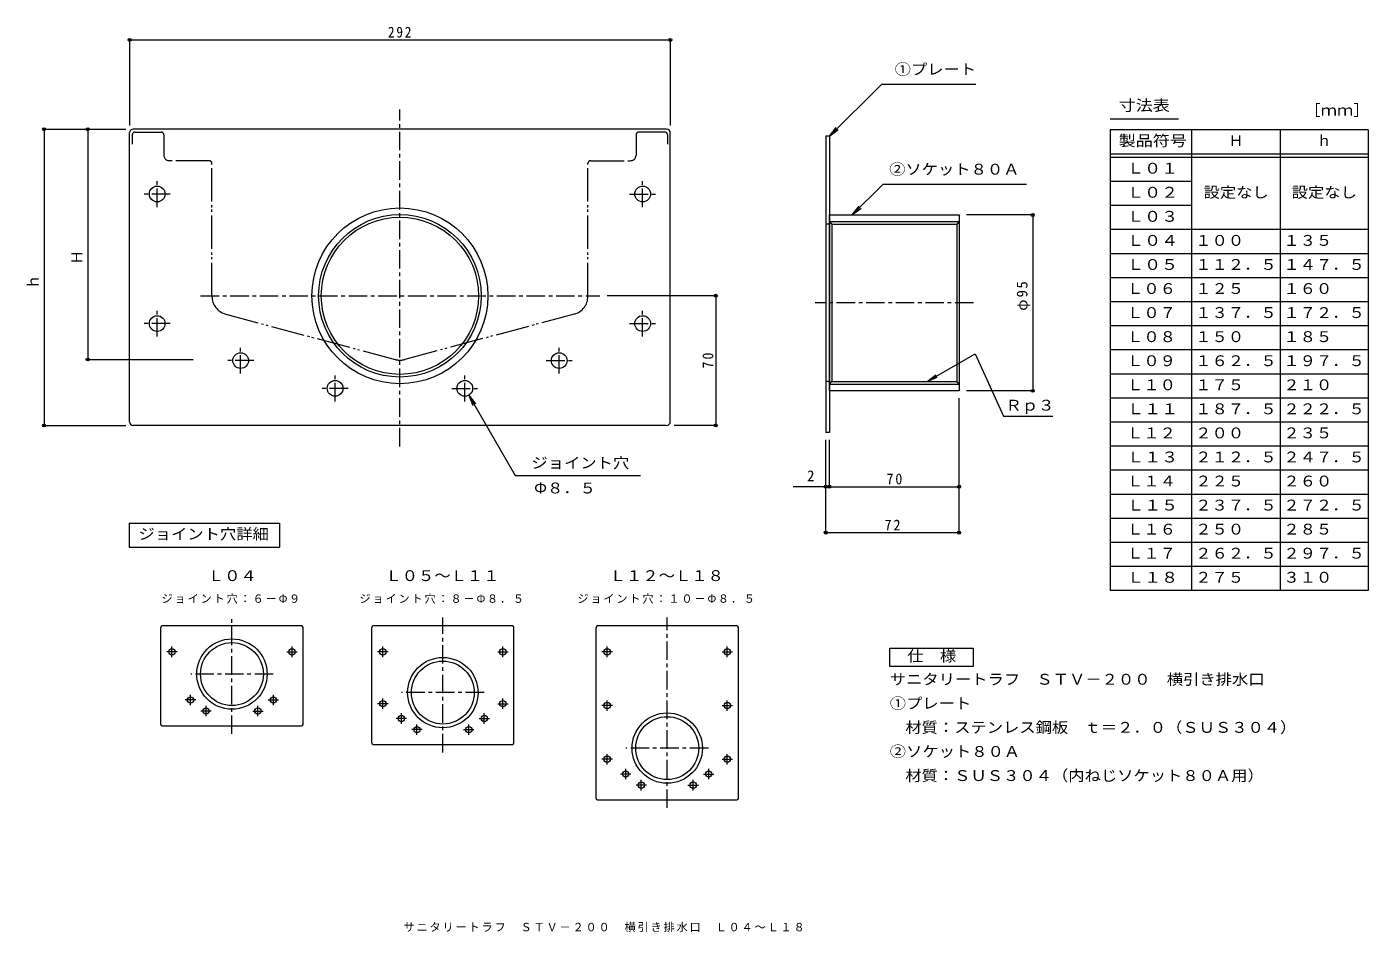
# Model space of a CAD drawing. Units: millimetres, scale not verified, with parts at other scales. Extents: x -355 to 369, y -266 to 224.
import ezdxf
from ezdxf.enums import TextEntityAlignment as Align

# ---------------------------------------------------------------- set-up
doc = ezdxf.new("R2010")
doc.units = ezdxf.units.MM
doc.header["$LTSCALE"] = 2
doc.header["$PDMODE"] = 32
doc.header["$PDSIZE"] = 1.6
doc.linetypes.add('CHAIN1', pattern=[8, 5, -1, 1, -1])
doc.linetypes.add('DOUBLE_CHAIN2', pattern=[12.8, 9, -1, 0.6, -0.6, 0.6, -1])
for name, color, linetype, lineweight in [('0-0_通り芯', 4, 'Continuous', 9), ('0-1_躯体', 4, 'CHAIN1', 9), ('0-3_建具', 4, 'Continuous', 9), ('0-F_092', 7, 'Continuous', 9), ('1-1_1-1ﾚｲﾔ', 4, 'DOUBLE_CHAIN2', 9), ('1-3_1-3ﾚｲﾔ', 4, 'Continuous', 9), ('1-4_1-4ﾚｲﾔ', 7, 'Continuous', 9), ('1-F_Hojo', 7, 'Continuous', 9), ('2-0__2-c_Shi', 7, 'Continuous', 9)]:
    doc.layers.add(name, color=color, linetype=linetype, lineweight=lineweight)
doc.layers.add('2-F_2-Fﾚｲﾔ', color=2, linetype='Continuous')
doc.layers.add('F-F_F-Fﾚｲﾔ', color=7, linetype='Continuous')
doc.styles.add('ＭＳ ゴシック', font='')
doc.styles.get('ＭＳ ゴシック').set_extended_font_data('MS Gothic')

msp = doc.modelspace()

# ---------------------------------------------------------------- linework, layer by layer
at = {"layer": '0-0_通り芯'}
for p, q in [((-282.651, -153.354), (-282.651, -100.954)), ((-206.651, -100.154), (-281.851, -100.154)), ((-205.851, -153.354), (-205.851, -100.954)), ((-168.78, -163.354), (-168.78, -100.954)), ((-92.78, -100.154), (-167.98, -100.154)), ((-91.98, -163.354), (-91.98, -100.954)), ((-47.627, -193.354), (-47.627, -100.954)), ((28.374, -100.154), (-46.827, -100.154)), ((29.174, -193.354), (29.174, -100.954)), ((-281.851, -154.154), (-206.651, -154.154)), ((-167.98, -164.154), (-92.78, -164.154)), ((-46.827, -194.154), (28.374, -194.154))]:
    msp.add_line(p, q, dxfattribs=at)
at = {"layer": '0-0_通り芯', "color": 7, "linetype": 'CHAIN1'}
for p, q in [((-244.251, -158.484), (-244.251, -95.66)), ((-130.38, -168.484), (-130.38, -95.66)), ((-9.226, -198.484), (-9.226, -95.66)), ((-221.986, -126.154), (-266.515, -126.154)), ((-108.116, -136.154), (-152.645, -136.154)), ((13.038, -166.154), (-31.491, -166.154))]:
    msp.add_line(p, q, dxfattribs=at)
at = {"layer": '0-0_通り芯', "linetype": 'CHAIN1'}
for p, q in [((-273.856, -114.155), (-279.485, -114.155)), ((-276.67, -116.969), (-276.67, -111.34)), ((-214.645, -114.155), (-209.016, -114.155)), ((-211.831, -116.969), (-211.831, -111.34)), ((-159.985, -114.155), (-165.615, -114.155)), ((-162.8, -116.969), (-162.8, -111.34)), ((-100.775, -114.155), (-95.146, -114.155)), ((-97.96, -116.969), (-97.96, -111.34)), ((-38.832, -114.155), (-44.461, -114.155)), ((-41.646, -116.969), (-41.646, -111.34)), ((20.379, -114.155), (26.008, -114.155)), ((23.194, -116.969), (23.194, -111.34)), ((-258.251, -148.968), (-258.251, -143.339)), ((-230.251, -148.968), (-230.251, -143.339)), ((-159.985, -142.153), (-165.615, -142.153)), ((-162.8, -144.968), (-162.8, -139.339)), ((-100.775, -142.153), (-95.146, -142.153)), ((-97.96, -144.968), (-97.96, -139.339)), ((-38.832, -143.154), (-44.461, -143.154)), ((-41.646, -145.969), (-41.646, -140.339)), ((20.379, -143.154), (26.008, -143.154)), ((23.194, -145.969), (23.194, -140.339)), ((-255.436, -146.154), (-261.065, -146.154)), ((-233.065, -146.154), (-227.436, -146.154)), ((-141.566, -156.154), (-147.195, -156.154)), ((-144.38, -158.968), (-144.38, -153.339)), ((-119.195, -156.154), (-113.566, -156.154)), ((-116.38, -158.968), (-116.38, -153.339)), ((-38.832, -172.153), (-44.461, -172.153)), ((-41.646, -174.968), (-41.646, -169.339)), ((20.379, -172.153), (26.008, -172.153)), ((23.194, -174.968), (23.194, -169.339)), ((-20.412, -186.154), (-26.041, -186.154)), ((-23.226, -188.968), (-23.226, -183.339)), ((1.959, -186.154), (7.588, -186.154)), ((4.774, -188.968), (4.774, -183.339))]:
    msp.add_line(p, q, dxfattribs=at)
at = {"layer": '0-0_通り芯', "color": 2}
for centre, radius in [((-244.251, -126.154), 19), ((-244.251, -126.154), 16.98), ((-130.38, -136.154), 19), ((-130.38, -136.154), 16.98), ((-9.226, -166.154), 19), ((-9.226, -166.154), 16.98)]:
    msp.add_circle(centre, radius, dxfattribs=at)
at = {"layer": '0-0_通り芯'}
for centre in [(-276.67, -114.155), (-211.831, -114.155), (-162.8, -114.155), (-97.96, -114.155), (-41.646, -114.155), (23.194, -114.155), (-258.251, -146.154), (-230.251, -146.154), (-162.8, -142.153), (-97.96, -142.153), (-41.646, -143.154), (23.194, -143.154), (-144.38, -156.154), (-116.38, -156.154), (-41.646, -172.153), (23.194, -172.153), (-23.226, -186.154), (4.774, -186.154)]:
    msp.add_circle(centre, 1.7, dxfattribs=at)
for centre, start, end in [((-281.851, -100.954), 90, 180), ((-206.651, -100.954), 0, 90), ((-167.98, -100.954), 90, 180), ((-92.78, -100.954), 0, 90), ((-46.827, -100.954), 90, 180), ((28.374, -100.954), 0, 90), ((-281.851, -153.354), 180, 270), ((-206.651, -153.354), 270, 0), ((-167.98, -163.354), 180, 270), ((-92.78, -163.354), 270, 0), ((-46.827, -193.354), 180, 270), ((28.374, -193.354), 270, 0)]:
    msp.add_arc(centre, 0.8, start, end, dxfattribs=at)
at = {"layer": '0-1_躯体'}
for p, q in [((-266.643, -142.968), (-266.643, -137.339)), ((-221.858, -142.968), (-221.858, -137.339)), ((-263.829, -140.154), (-269.458, -140.154)), ((-224.673, -140.154), (-219.043, -140.154)), ((-149.958, -150.154), (-155.588, -150.154)), ((-152.773, -152.968), (-152.773, -147.339)), ((-110.802, -150.154), (-105.173, -150.154)), ((-107.988, -152.968), (-107.988, -147.339)), ((-28.804, -180.154), (-34.434, -180.154)), ((-31.619, -182.968), (-31.619, -177.339)), ((10.352, -180.154), (15.981, -180.154)), ((13.166, -182.968), (13.166, -177.339))]:
    msp.add_line(p, q, dxfattribs=at)
at = {"layer": '0-3_建具'}
for centre in [(-266.643, -140.154), (-221.858, -140.154), (-152.773, -150.154), (-107.988, -150.154), (-31.619, -180.154), (13.166, -180.154)]:
    msp.add_circle(centre, 1.7, dxfattribs=at)
at = {"layer": '0-F_092'}
for p, q in [((-299.806, -44.658), (-218.651, -44.658)), ((-299.806, -44.658), (-299.806, -57.658)), ((-218.651, -44.658), (-218.651, -57.658)), ((-299.806, -57.658), (-218.651, -57.658))]:
    msp.add_line(p, q, dxfattribs=at)
at = {"layer": '1-1_1-1ﾚｲﾔ', "linetype": 'Continuous'}
for p, q in [((-9.552, 168.207), (-297.553, 168.207)), ((-299.553, 10.207), (-299.553, 166.207)), ((-7.552, 10.207), (-7.552, 166.207)), ((76.375, 164.381), (76.375, 4.381)), ((78.375, 164.381), (76.375, 164.381)), ((78.375, 164.381), (78.375, 4.381)), ((78.375, 116.881), (76.375, 116.881)), ((78.375, 31.881), (76.375, 31.881)), ((-9.552, 8.207), (-297.553, 8.207)), ((78.375, 4.381), (76.375, 4.381))]:
    msp.add_line(p, q, dxfattribs=at)
at = {"layer": '1-1_1-1ﾚｲﾔ'}
for p, q in [((-296.553, 166.707), (-282.553, 166.707)), ((-10.553, 166.707), (-24.553, 166.707)), ((-298.052, 165.207), (-298.052, 160.207)), ((-281.053, 165.207), (-281.053, 154.207)), ((-26.052, 165.207), (-26.052, 154.207)), ((-9.052, 165.207), (-9.052, 160.207)), ((-256.552, 151.207), (-278.052, 151.207)), ((-255.053, 77.972), (-255.053, 149.707)), ((-52.052, 77.972), (-52.052, 149.707)), ((-50.552, 151.207), (-29.052, 151.207)), ((-247.641, 68.312), (-156.141, 43.795)), ((-59.464, 68.312), (-150.964, 43.795))]:
    msp.add_line(p, q, dxfattribs=at)
at = {"layer": '1-1_1-1ﾚｲﾔ', "linetype": 'CHAIN1'}
for p, q in [((-284.602, 126.167), (-284.602, 140.241)), ((-22.503, 126.167), (-22.503, 140.241)), ((-277.565, 133.204), (-291.638, 133.204)), ((-29.539, 133.204), (-15.466, 133.204)), ((-284.602, 56.171), (-284.602, 70.244)), ((-22.503, 56.171), (-22.503, 70.244)), ((-277.565, 63.208), (-291.638, 63.208)), ((-29.539, 63.208), (-15.466, 63.208)), ((-239.553, 36.17), (-239.553, 50.243)), ((-67.552, 36.17), (-67.552, 50.243)), ((-232.516, 43.207), (-246.589, 43.207)), ((-74.588, 43.207), (-60.515, 43.207)), ((-188.552, 21.171), (-188.552, 35.244)), ((-118.552, 21.171), (-118.552, 35.244)), ((-181.516, 28.207), (-195.589, 28.207)), ((-125.589, 28.207), (-111.516, 28.207))]:
    msp.add_line(p, q, dxfattribs=at)
at = {"layer": '1-1_1-1ﾚｲﾔ', "linetype": 'Continuous'}
for centre in [(-284.602, 133.204), (-22.503, 133.204), (-284.602, 63.208), (-22.503, 63.208), (-239.553, 43.207), (-67.552, 43.207), (-188.552, 28.207), (-118.552, 28.207)]:
    msp.add_circle(centre, 4.25, dxfattribs=at)
for centre, start, end in [((-297.553, 166.207), 90, 180), ((-9.552, 166.207), 0, 90), ((-297.553, 10.207), 180, 270), ((-9.552, 10.207), 270, 0)]:
    msp.add_arc(centre, 2, start, end, dxfattribs=at)
at = {"layer": '1-1_1-1ﾚｲﾔ'}
for centre, radius, start, end in [((-296.553, 165.207), 1.5, 90, 180), ((-282.553, 165.207), 1.5, 0, 90), ((-24.553, 165.207), 1.5, 90, 180), ((-10.553, 165.207), 1.5, 0, 90), ((-278.052, 154.207), 3, 180, 270), ((-29.052, 154.207), 3, 270, 0), ((-256.552, 149.707), 1.5, 0, 90), ((-50.552, 149.707), 1.5, 90, 180), ((-245.053, 77.972), 10, 180, 254.99983), ((-62.052, 77.972), 10, 285.00009, 0), ((-153.553, 53.454), 10, 254.9998, 285.0002)]:
    msp.add_arc(centre, radius, start, end, dxfattribs=at)
at = {"layer": '1-3_1-3ﾚｲﾔ', "color": 7}
for p, q in [((78.375, 164.381), (106.576, 192.582)), ((106.576, 192.582), (157.45, 192.582))]:
    msp.add_line(p, q, dxfattribs=at)
at = {"layer": '1-3_1-3ﾚｲﾔ', "linetype": 'CHAIN1'}
for p, q in [((-153.552, -3.119), (-153.552, 178.941)), ((-261.227, 78.207), (-45.624, 78.207)), ((156.162, 74.381), (70.619, 74.381))]:
    msp.add_line(p, q, dxfattribs=at)
at = {"layer": '1-3_1-3ﾚｲﾔ'}
for p, q in [((78.375, 26.881), (78.375, 121.881)), ((78.375, 118.281), (79.575, 116.881)), ((78.375, 118.281), (148.376, 118.281)), ((79.575, 116.881), (147.176, 116.881)), ((79.575, 116.881), (79.575, 31.881)), ((148.376, 118.281), (147.176, 116.881)), ((147.176, 116.881), (147.176, 31.881)), ((78.375, 30.481), (79.575, 31.881)), ((78.375, 30.481), (148.376, 30.481)), ((79.575, 31.881), (147.176, 31.881)), ((148.376, 30.481), (147.176, 31.881))]:
    msp.add_line(p, q, dxfattribs=at)
at = {"layer": '1-3_1-3ﾚｲﾔ', "color": 7}
msp.add_lwpolyline([(90.684, 121.881), (107.395, 138.592), (184.77, 138.592)], dxfattribs=at)
at = {"layer": '1-3_1-3ﾚｲﾔ'}
msp.add_lwpolyline([(78.375, 121.881), (148.376, 121.881), (148.376, 26.881), (78.375, 26.881)], dxfattribs=at)
at = {"layer": '1-3_1-3ﾚｲﾔ', "color": 2}
for radius in [47.5, 43.9, 42.45]:
    msp.add_circle((-153.552, 78.207), radius, dxfattribs=at)
at = {"layer": '1-4_1-4ﾚｲﾔ'}
for p, q in [((-299.553, 217.041), (-299.553, 170.207)), ((-299.553, 216.441), (-7.552, 216.441)), ((-7.552, 217.041), (-7.552, 170.207)), ((-346.285, 168.207), (-301.553, 168.207)), ((-345.685, 168.207), (-345.685, 8.207)), ((-322.143, 168.207), (-322.143, 43.795)), ((188.693, 121.881), (152.376, 121.881)), ((188.093, 121.881), (188.093, 26.881)), ((17.531, 78.207), (-41.624, 78.207)), ((16.931, 78.207), (16.931, 8.207)), ((-322.743, 43.795), (-265.22, 43.795)), ((157.127, 46.924), (172.29, 13.224)), ((148.376, -50.344), (148.376, 22.881)), ((188.693, 26.881), (152.376, 26.881)), ((-346.285, 8.207), (-301.553, 8.207)), ((17.531, 8.207), (-5.552, 8.207)), ((76.375, -50.344), (76.375, 0.381)), ((78.375, -25.522), (78.375, 0.381)), ((76.375, -24.922), (58.686, -24.922)), ((76.375, -24.922), (78.375, -24.922)), ((78.375, -24.922), (148.376, -24.922)), ((76.375, -49.744), (148.376, -49.744))]:
    msp.add_line(p, q, dxfattribs=at)
for p in [(-299.553, 216.441), (-7.552, 216.441), (-345.685, 168.207), (-322.143, 168.207), (188.093, 121.881), (16.931, 78.207), (-322.143, 43.795), (188.093, 26.881), (-345.685, 8.207), (16.931, 8.207), (76.375, -24.922), (78.375, -24.922), (148.376, -24.922), (76.375, -49.744), (148.376, -49.744)]:
    msp.add_point(p, dxfattribs=at)
at = {"layer": '1-F_Hojo'}
for p, q in [((78.375, 164.381), (82.028, 169.141)), ((78.375, 164.381), (83.136, 168.034)), ((90.684, 121.881), (94.337, 126.641)), ((90.684, 121.881), (95.444, 125.534)), ((131.073, 31.881), (157.127, 46.924)), ((131.073, 31.881), (135.833, 35.534)), ((131.073, 31.881), (136.616, 34.177)), ((-116.427, 24.527), (-112.775, 19.766)), ((-116.427, 24.527), (-114.131, 18.983)), ((-116.427, 24.527), (-91.308, -18.882)), ((172.29, 13.224), (198.938, 13.224)), ((-91.308, -18.882), (-23.679, -18.882))]:
    msp.add_line(p, q, dxfattribs=at)
at = {"layer": '2-0__2-c_Shi'}
for p, q in [((230.02, 173.81), (266.901, 173.81)), ((274.086, -81.056), (274.086, 167.833)), ((321.668, 167.833), (321.668, -81.056)), ((369.25, 167.833), (369.25, -81.056)), ((230.02, 154.833), (369.25, 154.833)), ((369.25, 152.944), (230.02, 152.944)), ((274.086, 139.944), (230.02, 139.944)), ((274.086, 126.944), (230.02, 126.944)), ((369.25, 113.944), (230.02, 113.944)), ((369.25, 100.944), (230.02, 100.944)), ((369.25, 87.944), (230.02, 87.944)), ((369.25, 74.944), (230.02, 74.944)), ((369.25, 61.944), (230.02, 61.944)), ((369.25, 48.944), (230.02, 48.944)), ((369.25, 35.944), (230.02, 35.944)), ((369.25, 22.944), (230.02, 22.944)), ((369.25, 9.944), (230.02, 9.944)), ((369.25, -3.056), (230.02, -3.056)), ((369.25, -16.056), (230.02, -16.056)), ((369.25, -29.056), (230.02, -29.056)), ((369.25, -42.056), (230.02, -42.056)), ((369.25, -55.056), (230.02, -55.056)), ((369.25, -68.056), (230.02, -68.056)), ((369.25, -81.056), (230.02, -81.056))]:
    msp.add_line(p, q, dxfattribs=at)
at = {"layer": '2-0__2-c_Shi', "color": 2}
for p, q in [((110.927, -112.065), (155.927, -112.065)), ((110.927, -122.065), (110.927, -112.065)), ((155.927, -112.065), (155.927, -122.065)), ((155.927, -122.065), (110.927, -122.065))]:
    msp.add_line(p, q, dxfattribs=at)
at = {"layer": '2-0__2-c_Shi'}
msp.add_lwpolyline([(369.25, 167.833), (230.02, 167.833), (230.02, -81.056)], dxfattribs=at)

# ---------------------------------------------------------------- texts
at = {"layer": '0-F_092', "color": 2, "style": 'ＭＳ ゴシック', "width": 1.1}
msp.add_text('ジョイント穴詳細', height=5.865, dxfattribs=at).set_placement((-294.728, -55.158), align=Align.BOTTOM_LEFT)
at = {"layer": '0-F_092', "style": 'ＭＳ ゴシック', "width": 1.1}
for s, p in [('Ｌ０４', (-257.251, -77.667)), ('Ｌ０５～Ｌ１１', (-161.38, -77.667)), ('Ｌ１２～Ｌ１８', (-40.226, -77.667))]:
    msp.add_text(s, height=5.865, dxfattribs=at).set_placement(p, align=Align.BOTTOM_LEFT)
at = {"layer": '0-F_092', "char_height": 4.399, "attachment_point": 7, "style": 'ＭＳ ゴシック'}
for s, insert in [('\\T1.17;ジョイント穴：６－Φ９', (-282.251, -88.142)), ('\\T1.17;ジョイント穴：８－Φ８．５', (-175.38, -88.142)), ('\\T1.17;ジョイント穴：１０－Φ８．５', (-57.726, -88.142))]:
    msp.add_mtext(s, dxfattribs=dict(at, insert=insert))
at = {"layer": '1-3_1-3ﾚｲﾔ', "color": 7, "style": 'ＭＳ ゴシック', "width": 1.1}
for s, p in [('①プレート', (113.572, 195.896)), ('②ソケット８０Ａ', (110.582, 141.905))]:
    msp.add_text(s, height=5.865, dxfattribs=at).set_placement(p, align=Align.BOTTOM_LEFT)
at = {"layer": '1-4_1-4ﾚｲﾔ', "color": 2, "style": 'ＭＳ ゴシック'}
for s, p in [('Ｈ', (-323.343, 95.001)), ('ｈ', (-346.885, 81.707))]:
    msp.add_text(s, height=5.865, rotation=90, dxfattribs=at).set_placement(p, align=Align.BOTTOM_LEFT)
msp.add_text('2', height=5.865, dxfattribs=at).set_placement((66.284, -23.722), align=Align.BOTTOM_LEFT)
at = {"layer": '1-4_1-4ﾚｲﾔ', "color": 2, "char_height": 5.865, "attachment_point": 7, "style": 'ＭＳ ゴシック'}
for s, insert in [('\\T1.27;\\W0.9;292', (-160.053, 217.641)), ('\\T1.27;\\W0.95;70', (109.126, -23.722)), ('\\T1.27;\\W0.95;72', (108.126, -48.544))]:
    msp.add_mtext(s, dxfattribs=dict(at, insert=insert))
at = {"layer": '1-4_1-4ﾚｲﾔ', "color": 2, "char_height": 5.865, "attachment_point": 7, "rotation": 90, "style": 'ＭＳ ゴシック'}
for s, insert in [('\\T1.19;φ95', (186.893, 70.131)), ('\\T1.27;\\W0.95;70', (15.731, 38.957))]:
    msp.add_mtext(s, dxfattribs=dict(at, insert=insert))
at = {"layer": '1-F_Hojo', "style": 'ＭＳ ゴシック', "width": 1.1}
for s, p in [('Ｒｐ３', (173.448, 14.411)), ('ジョイント穴', (-82.541, -16.765)), ('Φ８．５', (-81.155, -30.316))]:
    msp.add_text(s, height=5.865, dxfattribs=at).set_placement(p, align=Align.BOTTOM_LEFT)
at = {"layer": '2-F_2-Fﾚｲﾔ', "style": 'ＭＳ ゴシック'}
for s, width, p in [('寸法表', 1.15, (234.553, 176.36)), ('［ｍｍ］', 1.1, (334.827, 173.81)), ('製品符号', 1.15, (234.553, 157.333)), ('Ｌ０１', 1.15, (239.053, 142.444)), ('設定なし', 1.1, (280.377, 129.444)), ('設定なし', 1.1, (327.96, 129.444)), ('Ｌ０２', 1.15, (239.053, 129.444)), ('Ｌ０３', 1.15, (239.053, 116.444)), ('Ｌ０４', 1.15, (239.053, 103.444)), ('１００', 1.1, (275.877, 103.444)), ('１３５', 1.1, (323.46, 103.444)), ('Ｌ０５', 1.15, (239.053, 90.444)), ('１１２．５', 1.1, (275.877, 90.444)), ('１４７．５', 1.1, (323.46, 90.444)), ('Ｌ０６', 1.1, (239.053, 77.444)), ('１２５', 1.1, (275.877, 77.444)), ('１６０', 1.1, (323.46, 77.444)), ('Ｌ０７', 1.1, (239.053, 64.444)), ('１３７．５', 1.1, (275.877, 64.444)), ('１７２．５', 1.1, (323.46, 64.444)), ('Ｌ０８', 1.1, (239.053, 51.444)), ('１５０', 1.1, (275.877, 51.444)), ('１８５', 1.1, (323.46, 51.444)), ('Ｌ０９', 1.1, (239.053, 38.444)), ('１６２．５', 1.1, (275.877, 38.444)), ('１９７．５', 1.1, (323.46, 38.444)), ('Ｌ１０', 1.1, (239.053, 25.444)), ('１７５', 1.1, (275.877, 25.444)), ('２１０', 1.1, (323.46, 25.444)), ('Ｌ１１', 1.15, (239.053, 12.444)), ('１８７．５', 1.1, (275.877, 12.444)), ('２２２．５', 1.1, (323.46, 12.444)), ('Ｌ１２', 1.1, (239.053, -0.556)), ('２００', 1.1, (275.877, -0.556)), ('２３５', 1.1, (323.46, -0.556)), ('Ｌ１３', 1.15, (239.053, -13.556)), ('２１２．５', 1.1, (275.877, -13.556)), ('２４７．５', 1.1, (323.46, -13.556)), ('Ｌ１４', 1.1, (239.053, -26.556)), ('２２５', 1.1, (275.877, -26.556)), ('２６０', 1.1, (323.46, -26.556)), ('Ｌ１５', 1.15, (239.053, -39.556)), ('２３７．５', 1.1, (275.877, -39.556)), ('２７２．５', 1.1, (323.46, -39.556)), ('Ｌ１６', 1.1, (239.053, -52.556)), ('２５０', 1.1, (275.877, -52.556)), ('２８５', 1.1, (323.46, -52.556)), ('Ｌ１７', 1.1, (239.053, -65.556)), ('２６２．５', 1.1, (275.877, -65.556)), ('２９７．５', 1.1, (323.46, -65.556)), ('Ｌ１８', 1.15, (239.053, -78.556)), ('２７５', 1.1, (275.877, -78.556)), ('３１０', 1.1, (323.46, -78.556)), ('仕\u3000様', 1.1, (120.427, -121.065)), ('サニタリートラフ\u3000ＳＴＶ－２００\u3000横引き排水口\u3000', 1.1, (110.927, -133.649)), ('①プレート', 1.1, (110.927, -146.649)), ('材質：ステンレス鋼板\u3000ｔ＝２．０（ＳＵＳ３０４）', 1.1, (119.314, -159.649)), ('②ソケット８０Ａ', 1.1, (110.927, -172.649)), ('材質：ＳＵＳ３０４（内ねじソケット８０Ａ用）', 1.1, (119.314, -185.681))]:
    msp.add_text(s, height=5.865, dxfattribs=dict(at, width=width)).set_placement(p, align=Align.BOTTOM_LEFT)
for s, p in [('Ｈ', (293.877, 157.333)), ('ｈ', (341.459, 157.333))]:
    msp.add_text(s, height=5.865, dxfattribs=at).set_placement(p, align=Align.BOTTOM_LEFT)
at = {"layer": 'F-F_F-Fﾚｲﾔ', "insert": (-151.6, -265.6), "char_height": 4.399, "attachment_point": 7, "style": 'ＭＳ ゴシック'}
msp.add_mtext('\\T1.17;サニタリートラフ\u3000ＳＴＶ－２００\u3000横引き排水口\u3000Ｌ０４～Ｌ１８', dxfattribs=at)

doc.saveas('drawing.dxf')
